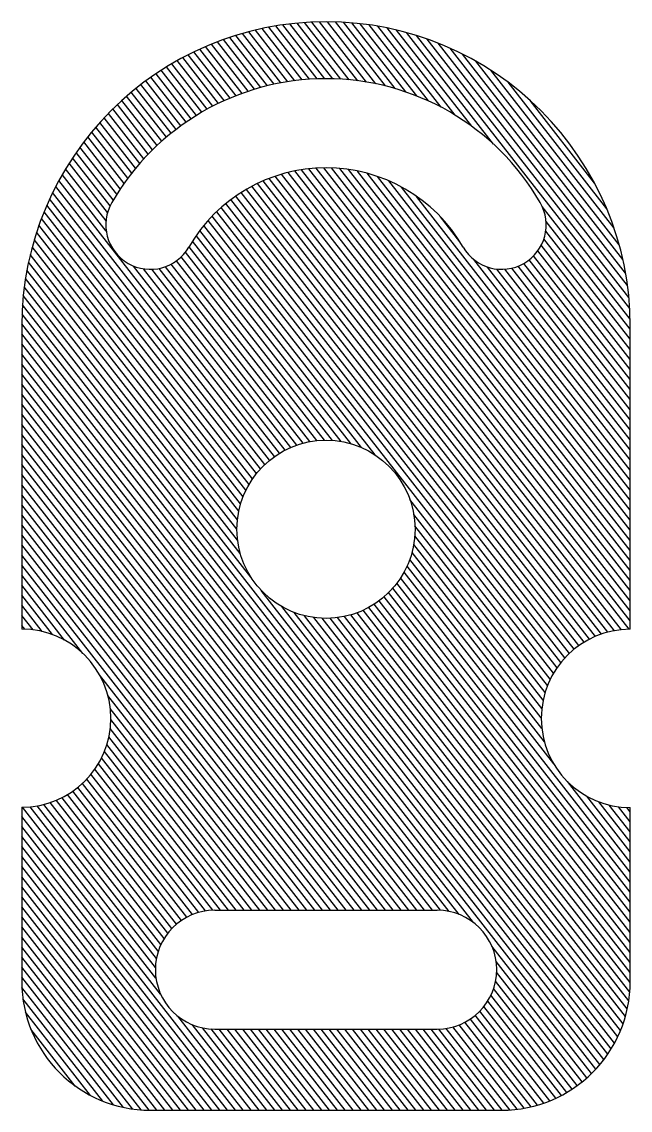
# Model space of a CAD drawing. Header units: inches. Extents: x 22.1 to 34.4, y -0.1 to 21.9.
import ezdxf

# ---------------------------------------------------------------- set-up
doc = ezdxf.new("R2010")
doc.units = ezdxf.units.IN
doc.header["$MEASUREMENT"] = 0

msp = doc.modelspace()

# ---------------------------------------------------------------- hatches: boundary and pattern name
at = {"true_color": 0xc7c8ca}
h = msp.add_hatch(dxfattribs=at)
h.set_pattern_fill('ANSI31', color=9, angle=83)
h.paths.add_polyline_path([(34.368, 15.764, 1), (22.068, 15.764), (22.068, 9.647, -1), (22.068, 6.047), (22.068, 2.529, 0.414214), (24.668, -0.071), (31.768, -0.071, 0.414214), (34.368, 2.529), (34.368, 6.043, -1), (34.368, 9.643)])
h.paths.add_polyline_path([(23.888, 18.264, -0.57735), (32.548, 18.264, -1), (30.989, 17.364, 0.57735), (25.447, 17.364, -1)], flags=16)
h.paths.add_polyline_path([(30.018, 11.664, -1), (26.418, 11.664, -1)], flags=16)
h.paths.add_polyline_path([(25.968, 3.968), (30.468, 3.968, -1), (30.468, 1.568), (25.968, 1.568, -1)], flags=16)

# ---------------------------------------------------------------- linework, layer by layer
for p, q in [((22.068, 15.764), (22.068, 9.647)), ((34.368, 9.643), (34.368, 15.764)), ((22.068, 6.047), (22.068, 2.529)), ((34.368, 2.529), (34.368, 6.043)), ((25.968, 3.968), (30.468, 3.968)), ((25.968, 1.568), (30.468, 1.568)), ((24.668, -0.071), (31.768, -0.071))]:
    msp.add_line(p, q)
msp.add_circle((28.218, 11.664), 1.8)
for centre, radius, start, end in [((28.218, 15.764), 6.15, 0, 180), ((28.218, 15.764), 5, 30, 150), ((28.218, 15.764), 3.2, 30, 150), ((24.667, 17.814), 0.9, 150, 330), ((31.769, 17.814), 0.9, 210, 30), ((22.068, 7.847), 1.8, 270, 90), ((34.368, 7.843), 1.8, 90, 270), ((25.968, 2.768), 1.2, 90, 270), ((30.468, 2.768), 1.2, 270, 90), ((24.668, 2.529), 2.6, 180, 270), ((31.768, 2.529), 2.6, 270, 0)]:
    msp.add_arc(centre, radius, start, end)

doc.saveas('drawing.dxf')
